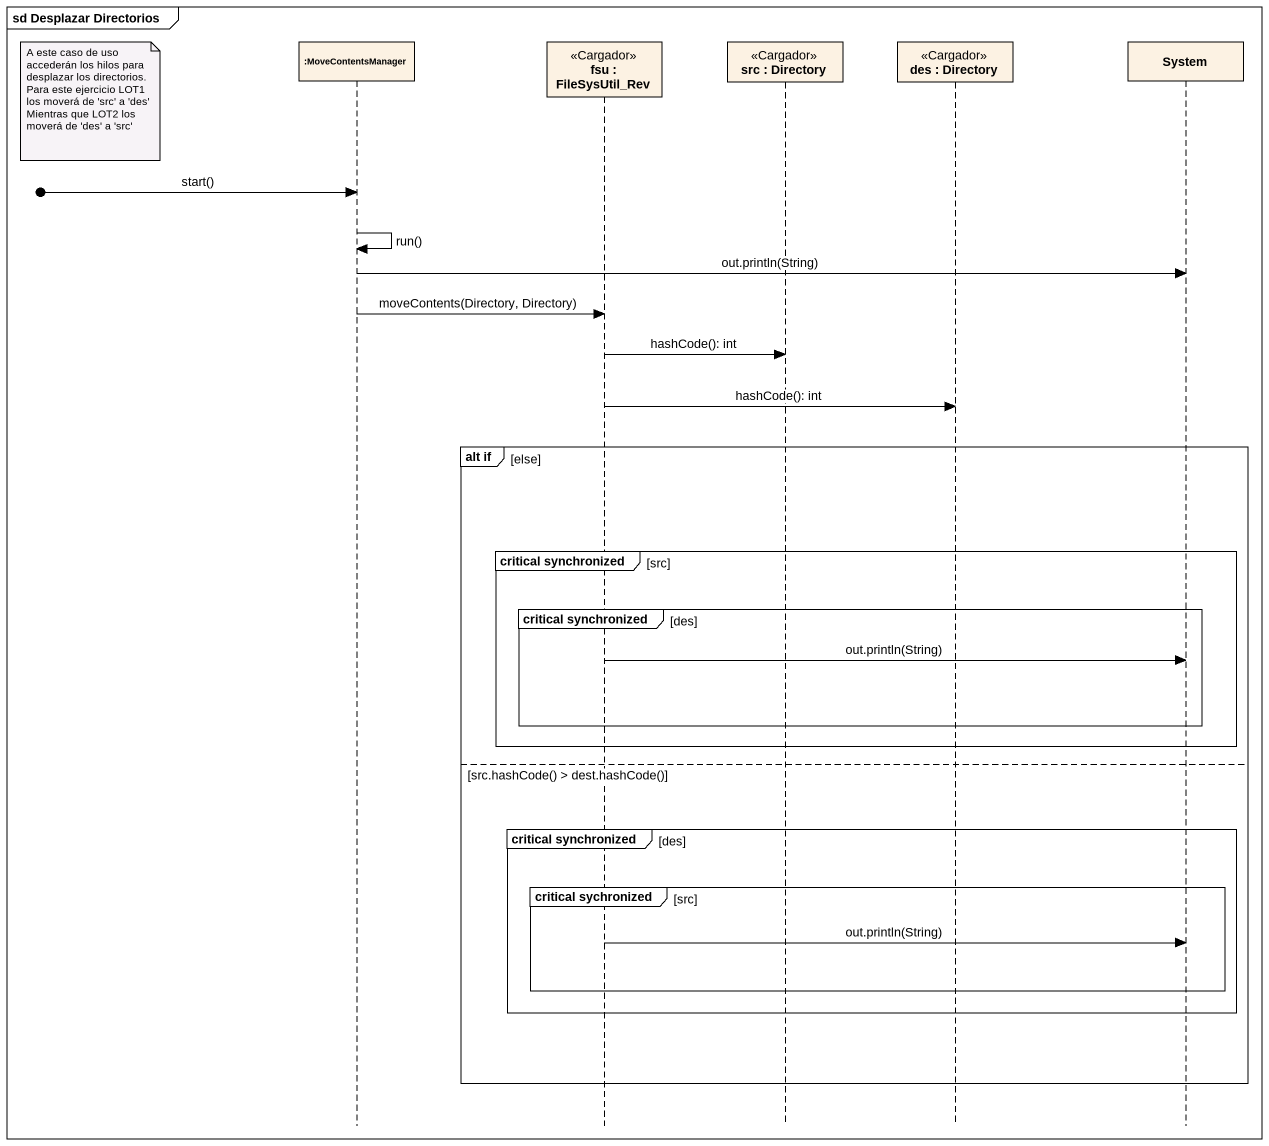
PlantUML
@startuml
mainframe sd Desplazar Directorios
hide footbox
participant ":MoveContentsManager" as MoveContentsManager
participant "fsu : FileSysUtil_Rev" as fsu <<Cargador>>
participant "src : Directory" as src <<Cargador>>
participant "des : Directory" as des <<Cargador>>
participant System

note left of MoveContentsManager
  A este caso de uso accederán los hilos para desplazar los directorios.
  Para este ejercicio LOT1 los moverá de 'src' a 'des'
  Mientras que LOT2 los moverá de 'des' a 'src'
end note
[o-> MoveContentsManager : start()
MoveContentsManager -> MoveContentsManager : run()
MoveContentsManager -> System : out.println(String)
MoveContentsManager -> fsu : moveContents(Directory, Directory)
fsu -> src : hashCode(): int
fsu -> des : hashCode(): int
group alt if [else]
  group critical synchronized [src]
    group critical synchronized [des]
      fsu -> System : out.println(String)
    end
  end
else src.hashCode() > dest.hashCode()
  group critical synchronized [des]
    group critical sychronized [src]
      fsu -> System : out.println(String)
    end
  end
end
@enduml
